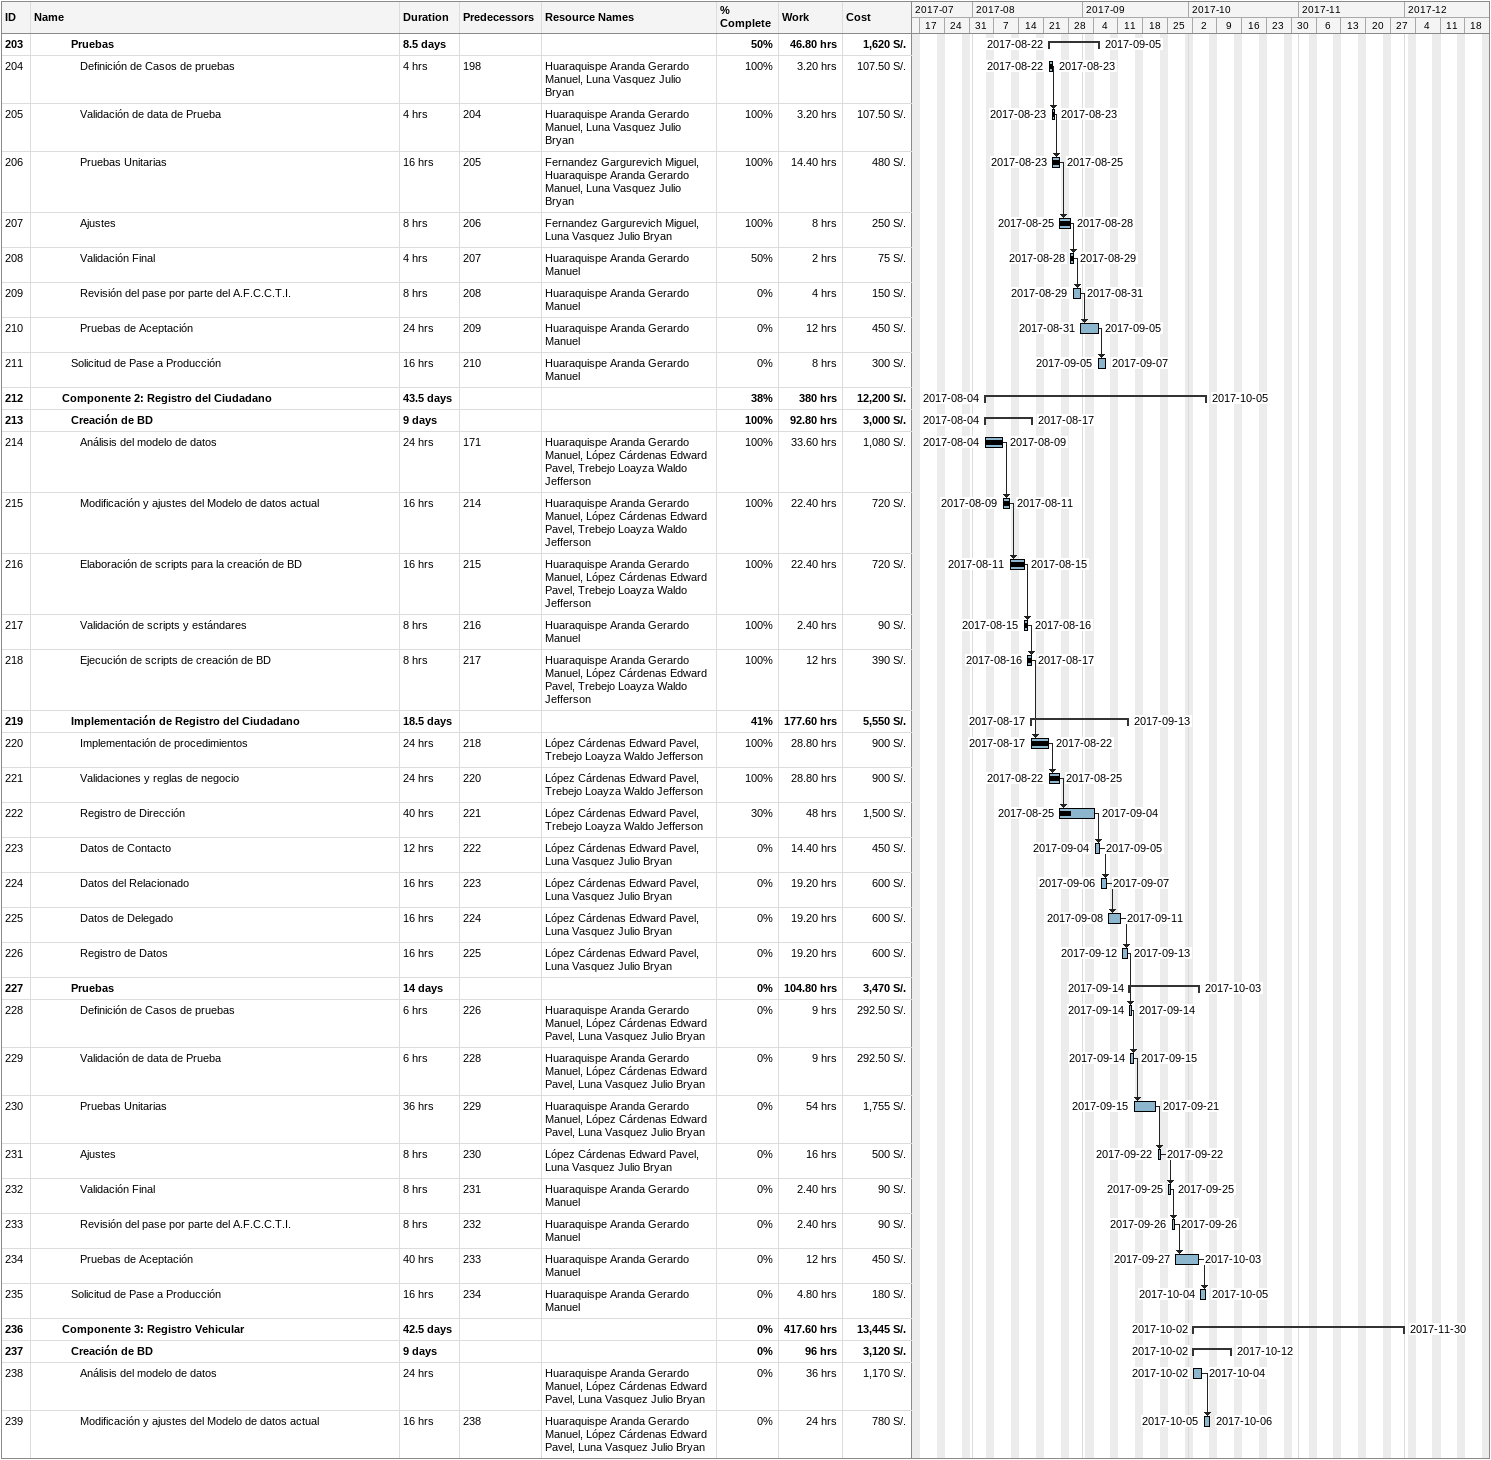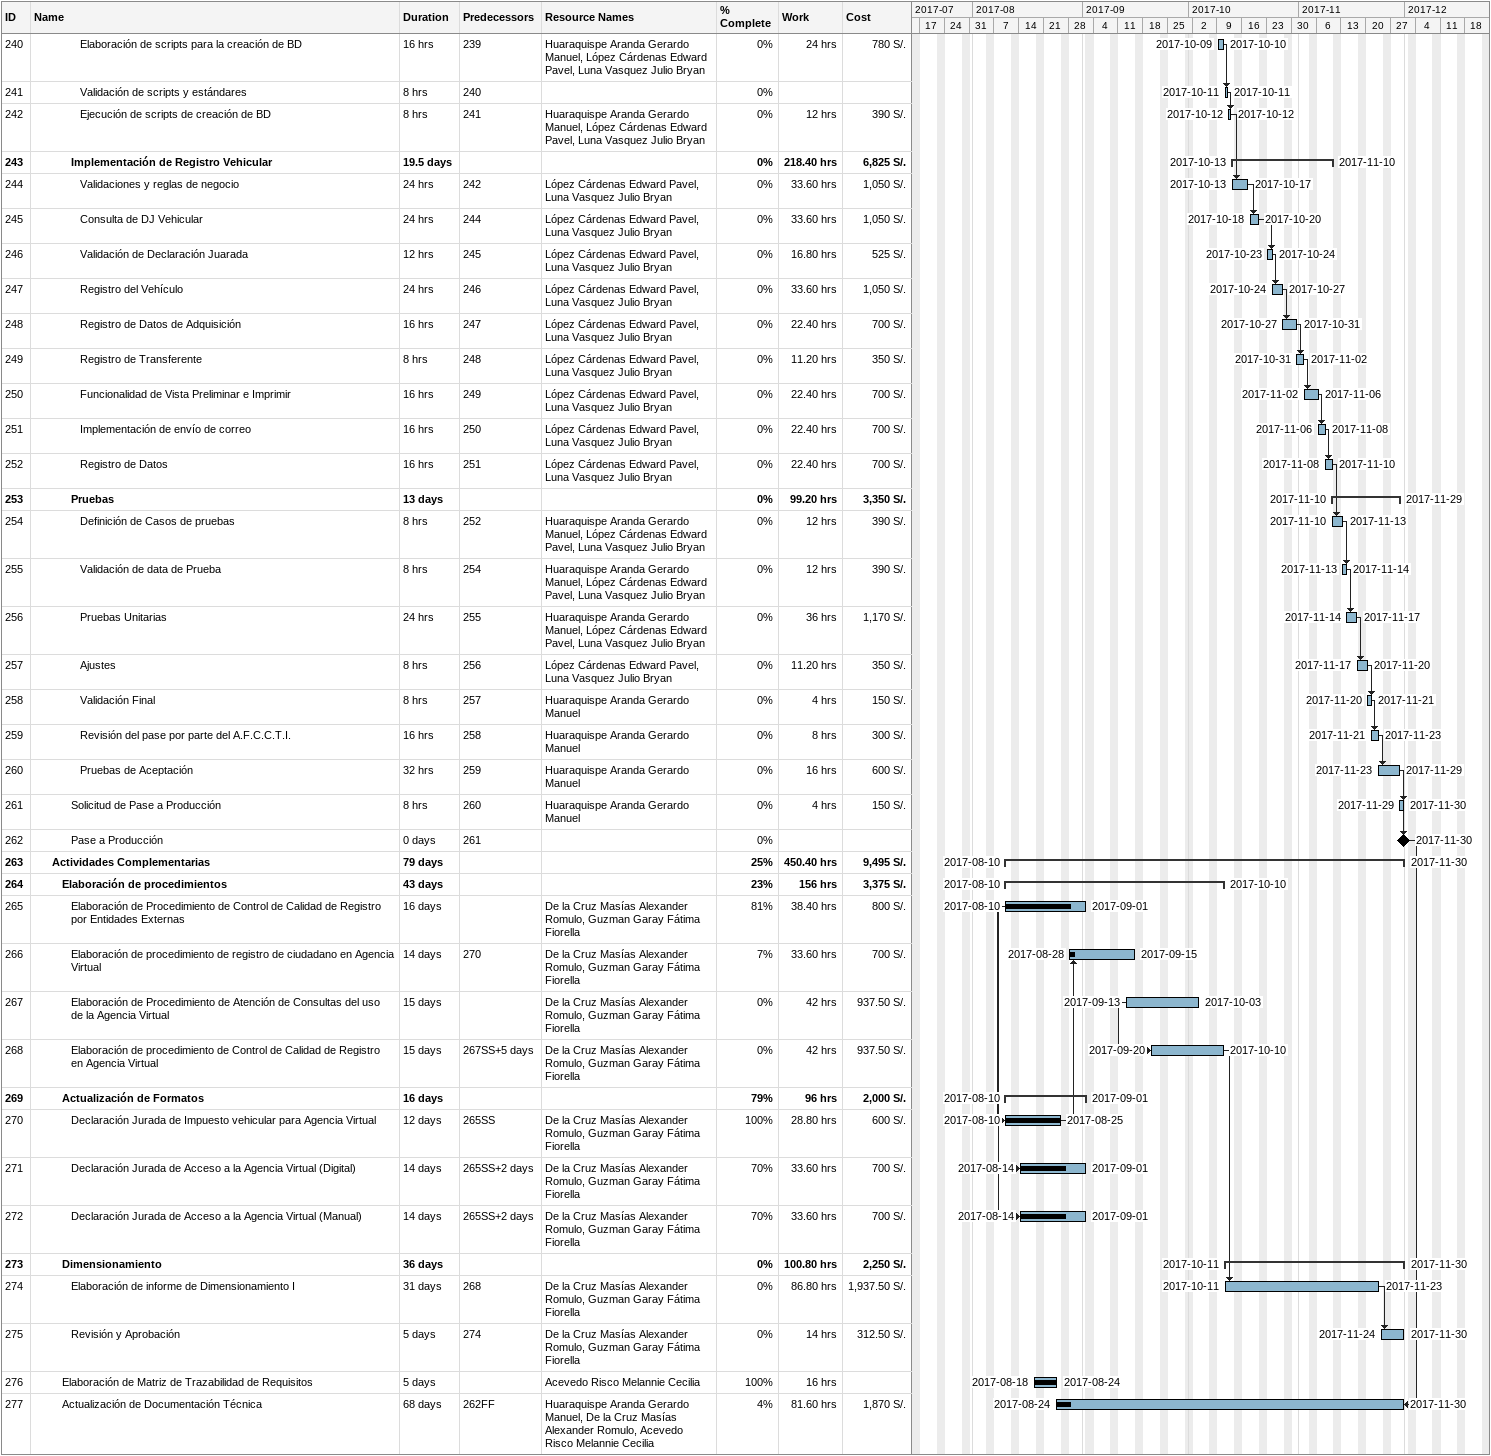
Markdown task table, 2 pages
| ID | Level | Task | Duration | Start | Finish | Predecessors | Resources | % complete | Work (h) | Cost (S/.) |
|---|---|---|---|---|---|---|---|---|---|---|
| 203 | 5 | **Pruebas** | 8.5d | 2017-08-22 | 2017-09-05 |  |  | 50 | 46.80 | 1620 |
| 204 | 6 | Definición de Casos de pruebas | 4h | 2017-08-22 | 2017-08-23 | 198 | Huaraquispe Aranda Gerardo Manuel, Luna Vasquez Julio Bryan | 100 | 3.20 | 107.50 |
| 205 | 6 | Validación de data de Prueba | 4h | 2017-08-23 | 2017-08-23 | 204 | Huaraquispe Aranda Gerardo Manuel, Luna Vasquez Julio Bryan | 100 | 3.20 | 107.50 |
| 206 | 6 | Pruebas Unitarias | 16h | 2017-08-23 | 2017-08-25 | 205 | Fernandez Gargurevich Miguel, Huaraquispe Aranda Gerardo Manuel, Luna Vasquez Julio Bryan | 100 | 14.40 | 480 |
| 207 | 6 | Ajustes | 8h | 2017-08-25 | 2017-08-28 | 206 | Fernandez Gargurevich Miguel, Luna Vasquez Julio Bryan | 100 | 8 | 250 |
| 208 | 6 | Validación Final | 4h | 2017-08-28 | 2017-08-29 | 207 | Huaraquispe Aranda Gerardo Manuel | 50 | 2 | 75 |
| 209 | 6 | Revisión del pase por parte del A.F.C.C.T.I. | 8h | 2017-08-29 | 2017-08-31 | 208 | Huaraquispe Aranda Gerardo Manuel | 0 | 4 | 150 |
| 210 | 6 | Pruebas de Aceptación | 24h | 2017-08-31 | 2017-09-05 | 209 | Huaraquispe Aranda Gerardo Manuel | 0 | 12 | 450 |
| 211 | 5 | Solicitud de Pase a Producción | 16h | 2017-09-05 | 2017-09-07 | 210 | Huaraquispe Aranda Gerardo Manuel | 0 | 8 | 300 |
| 212 | 4 | **Componente 2: Registro del Ciudadano** | 43.5d | 2017-08-04 | 2017-10-05 |  |  | 38 | 380 | 12200 |
| 213 | 5 | **Creación de BD** | 9d | 2017-08-04 | 2017-08-17 |  |  | 100 | 92.80 | 3000 |
| 214 | 6 | Análisis del modelo de datos | 24h | 2017-08-04 | 2017-08-09 | 171 | Huaraquispe Aranda Gerardo Manuel, López Cárdenas Edward Pavel, Trebejo Loayza Waldo Jefferson | 100 | 33.60 | 1080 |
| 215 | 6 | Modificación y ajustes del Modelo de datos actual | 16h | 2017-08-09 | 2017-08-11 | 214 | Huaraquispe Aranda Gerardo Manuel, López Cárdenas Edward Pavel, Trebejo Loayza Waldo Jefferson | 100 | 22.40 | 720 |
| 216 | 6 | Elaboración de scripts para la creación de BD | 16h | 2017-08-11 | 2017-08-15 | 215 | Huaraquispe Aranda Gerardo Manuel, López Cárdenas Edward Pavel, Trebejo Loayza Waldo Jefferson | 100 | 22.40 | 720 |
| 217 | 6 | Validación de scripts y estándares | 8h | 2017-08-15 | 2017-08-16 | 216 | Huaraquispe Aranda Gerardo Manuel | 100 | 2.40 | 90 |
| 218 | 6 | Ejecución de scripts de creación de BD | 8h | 2017-08-16 | 2017-08-17 | 217 | Huaraquispe Aranda Gerardo Manuel, López Cárdenas Edward Pavel, Trebejo Loayza Waldo Jefferson | 100 | 12 | 390 |
| 219 | 5 | **Implementación de Registro del Ciudadano** | 18.5d | 2017-08-17 | 2017-09-13 |  |  | 41 | 177.60 | 5550 |
| 220 | 6 | Implementación de procedimientos | 24h | 2017-08-17 | 2017-08-22 | 218 | López Cárdenas Edward Pavel, Trebejo Loayza Waldo Jefferson | 100 | 28.80 | 900 |
| 221 | 6 | Validaciones y reglas de negocio | 24h | 2017-08-22 | 2017-08-25 | 220 | López Cárdenas Edward Pavel, Trebejo Loayza Waldo Jefferson | 100 | 28.80 | 900 |
| 222 | 6 | Registro de Dirección | 40h | 2017-08-25 | 2017-09-04 | 221 | López Cárdenas Edward Pavel, Trebejo Loayza Waldo Jefferson | 30 | 48 | 1500 |
| 223 | 6 | Datos de Contacto | 12h | 2017-09-04 | 2017-09-05 | 222 | López Cárdenas Edward Pavel, Luna Vasquez Julio Bryan | 0 | 14.40 | 450 |
| 224 | 6 | Datos del Relacionado | 16h | 2017-09-06 | 2017-09-07 | 223 | López Cárdenas Edward Pavel, Luna Vasquez Julio Bryan | 0 | 19.20 | 600 |
| 225 | 6 | Datos de Delegado | 16h | 2017-09-08 | 2017-09-11 | 224 | López Cárdenas Edward Pavel, Luna Vasquez Julio Bryan | 0 | 19.20 | 600 |
| 226 | 6 | Registro de Datos | 16h | 2017-09-12 | 2017-09-13 | 225 | López Cárdenas Edward Pavel, Luna Vasquez Julio Bryan | 0 | 19.20 | 600 |
| 227 | 5 | **Pruebas** | 14d | 2017-09-14 | 2017-10-03 |  |  | 0 | 104.80 | 3470 |
| 228 | 6 | Definición de Casos de pruebas | 6h | 2017-09-14 | 2017-09-14 | 226 | Huaraquispe Aranda Gerardo Manuel, López Cárdenas Edward Pavel, Luna Vasquez Julio Bryan | 0 | 9 | 292.50 |
| 229 | 6 | Validación de data de Prueba | 6h | 2017-09-14 | 2017-09-15 | 228 | Huaraquispe Aranda Gerardo Manuel, López Cárdenas Edward Pavel, Luna Vasquez Julio Bryan | 0 | 9 | 292.50 |
| 230 | 6 | Pruebas Unitarias | 36h | 2017-09-15 | 2017-09-21 | 229 | Huaraquispe Aranda Gerardo Manuel, López Cárdenas Edward Pavel, Luna Vasquez Julio Bryan | 0 | 54 | 1755 |
| 231 | 6 | Ajustes | 8h | 2017-09-22 | 2017-09-22 | 230 | López Cárdenas Edward Pavel, Luna Vasquez Julio Bryan | 0 | 16 | 500 |
| 232 | 6 | Validación Final | 8h | 2017-09-25 | 2017-09-25 | 231 | Huaraquispe Aranda Gerardo Manuel | 0 | 2.40 | 90 |
| 233 | 6 | Revisión del pase por parte del A.F.C.C.T.I. | 8h | 2017-09-26 | 2017-09-26 | 232 | Huaraquispe Aranda Gerardo Manuel | 0 | 2.40 | 90 |
| 234 | 6 | Pruebas de Aceptación | 40h | 2017-09-27 | 2017-10-03 | 233 | Huaraquispe Aranda Gerardo Manuel | 0 | 12 | 450 |
| 235 | 5 | Solicitud de Pase a Producción | 16h | 2017-10-04 | 2017-10-05 | 234 | Huaraquispe Aranda Gerardo Manuel | 0 | 4.80 | 180 |
| 236 | 4 | **Componente 3: Registro Vehicular** | 42.5d | 2017-10-02 | 2017-11-30 |  |  | 0 | 417.60 | 13445 |
| 237 | 5 | **Creación de BD** | 9d | 2017-10-02 | 2017-10-12 |  |  | 0 | 96 | 3120 |
| 238 | 6 | Análisis del modelo de datos | 24h | 2017-10-02 | 2017-10-04 |  | Huaraquispe Aranda Gerardo Manuel, López Cárdenas Edward Pavel, Luna Vasquez Julio Bryan | 0 | 36 | 1170 |
| 239 | 6 | Modificación y ajustes del Modelo de datos actual | 16h | 2017-10-05 | 2017-10-06 | 238 | Huaraquispe Aranda Gerardo Manuel, López Cárdenas Edward Pavel, Luna Vasquez Julio Bryan | 0 | 24 | 780 |
| 240 | 6 | Elaboración de scripts para la creación de BD | 16h | 2017-10-09 | 2017-10-10 | 239 | Huaraquispe Aranda Gerardo Manuel, López Cárdenas Edward Pavel, Luna Vasquez Julio Bryan | 0 | 24 | 780 |
| 241 | 6 | Validación de scripts y estándares | 8h | 2017-10-11 | 2017-10-11 | 240 |  | 0 |  |  |
| 242 | 6 | Ejecución de scripts de creación de BD | 8h | 2017-10-12 | 2017-10-12 | 241 | Huaraquispe Aranda Gerardo Manuel, López Cárdenas Edward Pavel, Luna Vasquez Julio Bryan | 0 | 12 | 390 |
| 243 | 5 | **Implementación de Registro Vehicular** | 19.5d | 2017-10-13 | 2017-11-10 |  |  | 0 | 218.40 | 6825 |
| 244 | 6 | Validaciones y reglas de negocio | 24h | 2017-10-13 | 2017-10-17 | 242 | López Cárdenas Edward Pavel, Luna Vasquez Julio Bryan | 0 | 33.60 | 1050 |
| 245 | 6 | Consulta de DJ Vehicular | 24h | 2017-10-18 | 2017-10-20 | 244 | López Cárdenas Edward Pavel, Luna Vasquez Julio Bryan | 0 | 33.60 | 1050 |
| 246 | 6 | Validación de Declaración Juarada | 12h | 2017-10-23 | 2017-10-24 | 245 | López Cárdenas Edward Pavel, Luna Vasquez Julio Bryan | 0 | 16.80 | 525 |
| 247 | 6 | Registro del Vehículo | 24h | 2017-10-24 | 2017-10-27 | 246 | López Cárdenas Edward Pavel, Luna Vasquez Julio Bryan | 0 | 33.60 | 1050 |
| 248 | 6 | Registro de Datos de Adquisición | 16h | 2017-10-27 | 2017-10-31 | 247 | López Cárdenas Edward Pavel, Luna Vasquez Julio Bryan | 0 | 22.40 | 700 |
| 249 | 6 | Registro de Transferente | 8h | 2017-10-31 | 2017-11-02 | 248 | López Cárdenas Edward Pavel, Luna Vasquez Julio Bryan | 0 | 11.20 | 350 |
| 250 | 6 | Funcionalidad de Vista Preliminar e Imprimir | 16h | 2017-11-02 | 2017-11-06 | 249 | López Cárdenas Edward Pavel, Luna Vasquez Julio Bryan | 0 | 22.40 | 700 |
| 251 | 6 | Implementación de envío de correo | 16h | 2017-11-06 | 2017-11-08 | 250 | López Cárdenas Edward Pavel, Luna Vasquez Julio Bryan | 0 | 22.40 | 700 |
| 252 | 6 | Registro de Datos | 16h | 2017-11-08 | 2017-11-10 | 251 | López Cárdenas Edward Pavel, Luna Vasquez Julio Bryan | 0 | 22.40 | 700 |
| 253 | 5 | **Pruebas** | 13d | 2017-11-10 | 2017-11-29 |  |  | 0 | 99.20 | 3350 |
| 254 | 6 | Definición de Casos de pruebas | 8h | 2017-11-10 | 2017-11-13 | 252 | Huaraquispe Aranda Gerardo Manuel, López Cárdenas Edward Pavel, Luna Vasquez Julio Bryan | 0 | 12 | 390 |
| 255 | 6 | Validación de data de Prueba | 8h | 2017-11-13 | 2017-11-14 | 254 | Huaraquispe Aranda Gerardo Manuel, López Cárdenas Edward Pavel, Luna Vasquez Julio Bryan | 0 | 12 | 390 |
| 256 | 6 | Pruebas Unitarias | 24h | 2017-11-14 | 2017-11-17 | 255 | Huaraquispe Aranda Gerardo Manuel, López Cárdenas Edward Pavel, Luna Vasquez Julio Bryan | 0 | 36 | 1170 |
| 257 | 6 | Ajustes | 8h | 2017-11-17 | 2017-11-20 | 256 | López Cárdenas Edward Pavel, Luna Vasquez Julio Bryan | 0 | 11.20 | 350 |
| 258 | 6 | Validación Final | 8h | 2017-11-20 | 2017-11-21 | 257 | Huaraquispe Aranda Gerardo Manuel | 0 | 4 | 150 |
| 259 | 6 | Revisión del pase por parte del A.F.C.C.T.I. | 16h | 2017-11-21 | 2017-11-23 | 258 | Huaraquispe Aranda Gerardo Manuel | 0 | 8 | 300 |
| 260 | 6 | Pruebas de Aceptación | 32h | 2017-11-23 | 2017-11-29 | 259 | Huaraquispe Aranda Gerardo Manuel | 0 | 16 | 600 |
| 261 | 5 | Solicitud de Pase a Producción | 8h | 2017-11-29 | 2017-11-30 | 260 | Huaraquispe Aranda Gerardo Manuel | 0 | 4 | 150 |
| 262 | 5 | Pase a Producción | 0d | 2017-11-30 | 2017-11-30 | 261 |  | 0 |  |  |
| 263 | 3 | **Actividades Complementarias** | 79d | 2017-08-10 | 2017-11-30 |  |  | 25 | 450.40 | 9495 |
| 264 | 4 | **Elaboración de procedimientos** | 43d | 2017-08-10 | 2017-10-10 |  |  | 23 | 156 | 3375 |
| 265 | 5 | Elaboración de Procedimiento de Control de Calidad de Registro por Entidades Externas | 16d | 2017-08-10 | 2017-09-01 |  | De la Cruz Masías Alexander Romulo, Guzman Garay Fátima Fiorella | 81 | 38.40 | 800 |
| 266 | 5 | Elaboración de procedimiento de registro de ciudadano en Agencia Virtual | 14d | 2017-08-28 | 2017-09-15 | 270 | De la Cruz Masías Alexander Romulo, Guzman Garay Fátima Fiorella | 7 | 33.60 | 700 |
| 267 | 5 | Elaboración de Procedimiento de Atención de Consultas del uso de la Agencia Virtual | 15d | 2017-09-13 | 2017-10-03 |  | De la Cruz Masías Alexander Romulo, Guzman Garay Fátima Fiorella | 0 | 42 | 937.50 |
| 268 | 5 | Elaboración de procedimiento de Control de Calidad de Registro en Agencia Virtual | 15d | 2017-09-20 | 2017-10-10 | 267SS+5d | De la Cruz Masías Alexander Romulo, Guzman Garay Fátima Fiorella | 0 | 42 | 937.50 |
| 269 | 4 | **Actualización de Formatos** | 16d | 2017-08-10 | 2017-09-01 |  |  | 79 | 96 | 2000 |
| 270 | 5 | Declaración Jurada de Impuesto vehicular para Agencia Virtual | 12d | 2017-08-10 | 2017-08-25 | 265SS | De la Cruz Masías Alexander Romulo, Guzman Garay Fátima Fiorella | 100 | 28.80 | 600 |
| 271 | 5 | Declaración Jurada de Acceso a la Agencia Virtual (Digital) | 14d | 2017-08-14 | 2017-09-01 | 265SS+2d | De la Cruz Masías Alexander Romulo, Guzman Garay Fátima Fiorella | 70 | 33.60 | 700 |
| 272 | 5 | Declaración Jurada de Acceso a la Agencia Virtual (Manual) | 14d | 2017-08-14 | 2017-09-01 | 265SS+2d | De la Cruz Masías Alexander Romulo, Guzman Garay Fátima Fiorella | 70 | 33.60 | 700 |
| 273 | 4 | **Dimensionamiento** | 36d | 2017-10-11 | 2017-11-30 |  |  | 0 | 100.80 | 2250 |
| 274 | 5 | Elaboración de informe de Dimensionamiento I | 31d | 2017-10-11 | 2017-11-23 | 268 | De la Cruz Masías Alexander Romulo, Guzman Garay Fátima Fiorella | 0 | 86.80 | 1937.50 |
| 275 | 5 | Revisión y Aprobación | 5d | 2017-11-24 | 2017-11-30 | 274 | De la Cruz Masías Alexander Romulo, Guzman Garay Fátima Fiorella | 0 | 14 | 312.50 |
| 276 | 4 | Elaboración de Matriz de Trazabilidad de Requisitos | 5d | 2017-08-18 | 2017-08-24 |  | Acevedo Risco Melannie Cecilia | 100 | 16 |  |
| 277 | 4 | Actualización de Documentación Técnica | 68d | 2017-08-24 | 2017-11-30 | 262FF | Huaraquispe Aranda Gerardo Manuel, De la Cruz Masías Alexander Romulo, Acevedo Risco Melannie Cecilia | 4 | 81.60 | 1870 |
